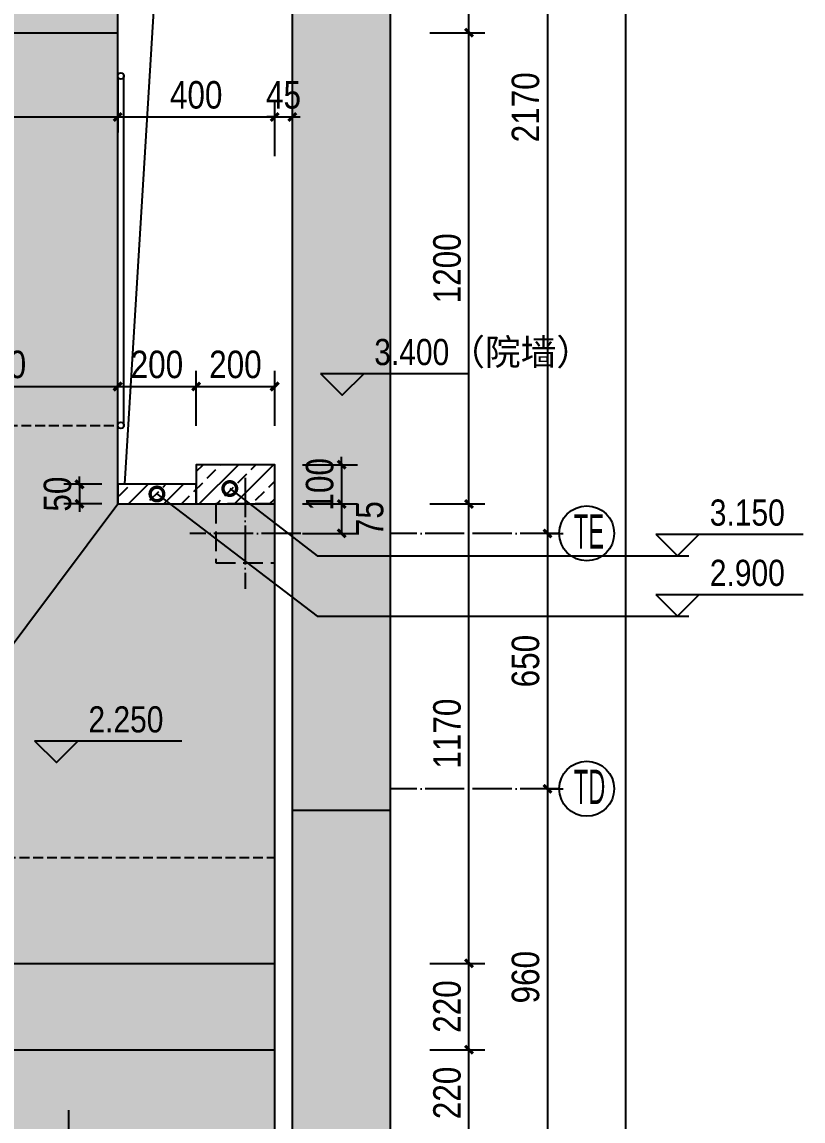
# Model space of a CAD drawing. Extents: x 9928 to 93764, y -101273 to -34887.
# Drawn here: x 18499 to 20489, y -81584 to -78785 of the extents above; entities that cross this region are included whole.
import ezdxf
from ezdxf import colors
from ezdxf.entities.mleader import LeaderData, LeaderLine
from ezdxf.math import Vec2, Vec3

# ---------------------------------------------------------------- set-up
doc = ezdxf.new("R2010")
doc.units = 0
doc.header["$LTSCALE"] = 1000
doc.header["$MEASUREMENT"] = 0
for name, pattern in [('CENTER', [2, 1.25, -0.25, 0.25, -0.25]), ('DASH', [0.35, 0.25, -0.1]), ('DOTE', [2.42, 2, -0.2, 0.02, -0.2])]:
    doc.linetypes.add(name, pattern=pattern)
doc.layers.add('_0', color=7, linetype='Continuous', lineweight=25)
for name, color, linetype in [('A', 163, 'CENTER'), ('A-ANNO-DIMS', 6, 'Continuous'), ('A-ANNO-NOTE', 4, 'Continuous'), ('A-FLOR-HRAL', 42, 'Continuous'), ('A-FLOR-STRS', 54, 'Continuous'), ('A-FURN-PATT-251', 251, 'Continuous'), ('GL', 131, 'Continuous')]:
    doc.layers.add(name, color=color, linetype=linetype)
doc.styles.add('DIM_T3', font='ARIALN.TTF')
doc.styles.add('EN', font='ARIALN.TTF')
doc.styles.get("Standard").update_dxf_attribs({"font": 'gbenor.shx', "bigfont": 'gbcbig.shx'})
doc.dimstyles.new('_TCH_ARCH&&20', dxfattribs={"dimtxt": 70, "dimasz": 20, "dimexe": 40, "dimexo": 40, "dimgap": 20, "dimtad": 1, "dimdec": 0, "dimzin": 0, "dimdsep": 46, "dimtxsty": 'DIM_T3', "dimblk": 'ARCHTICK', "dimcen": 0.09, "dimclrd": 6, "dimclre": 6, "dimclrt": 6, "dimazin": 2, "dimtfac": 1, "dimtdec": 0, "dimtix": 1, "dimtmove": 2, "dimatfit": 3, "dimfxl": 100, "dimfxlon": 1, "dimtolj": 1, "dimtzin": 0, "dimarcsym": 0})

# ---------------------------------------------------------------- blocks, each defined once
blk = doc.blocks.new('aslidufhasldifuhaf')
at = {"layer": 'A-FURN-PATT-251'}
h = blk.add_hatch(dxfattribs=at)
h.set_pattern_fill('碎沙', color=256, scale=20)
h.set_pattern_definition([(37.5, (0, 0), (-1.600031, 48.941324), [0, -38.608, 0, -43.18, 0, -41.275]), (7.5, (0, 0), (44.95233, 71.68251), [0, -20.828, 0, -34.798, 0, -13.335]), (327.5, (-31.24, 0), (79.099237, 0.143718), [0, -12.7, 0, -45.72, 0, -59.69]), (317.5, (-31.24, 0), (76.355645, 22.29293), [0, -6.35, 0, -29.972, 0, -34.29])])
h.paths.add_polyline_path([(19187.9, -90621.1), (19437.9, -90621.1), (19437.9, -76798.2), (19187.9, -76798.2)])
h = blk.add_hatch(dxfattribs=at)
h.set_pattern_fill('大理石', color=256, scale=100)
h.set_pattern_definition([(41.98721, (250, 34.286), (599.99999, 450.00001), [9.6097, -2008.4338]), (68.19859, (107.143, 19.286), (300, 900), [34.6189, -2388.7052]), (60.945396, (100, 2.143), (299.99998, 450.000013), [14.708, -3073.9809]), (90, (107.14, 15), (300, -2e-14), [4.2857, -445.7143]), (71.56505, (247.14, 25.71), (6e-07, 450), [9.0351, -939.6482]), (171.469234, (247.143, 25.714), (-300, 3e-06), [14.4455, -3019.1166]), (79.2157, (227.143, -2.143), (300.000001, 1800), [30.5394, -3176.0943]), (62.132996, (1.429, 135), (1199.9999854, 2250.0000088), [70.2946, -14691.5649]), (0, (5.75, 201), (0, 450), [0, -300]), (64.983107, (200, 282.857), (600.0000015, 1349.999999), [47.2941, -4918.5894]), (81.43911, (315.714, 105), (599.999999, 4049.9999745), [67.177, -14040.0018]), (82.874984, (150, 145.714), (299.999982, 2250.0000023), [34.5525, -7221.4794]), (76.75948, (120, 51.429), (300.000003, 1349.999999), [74.8468, -7784.0652]), (0, (73.23, 51.65), (0, 450), [0, -300]), (0, (78.05, 46.83), (0, 450), [0, -300]), (0, (111.8, 70.9), (0, 450), [0, -300]), (0, (102.15, 123.9), (0, 450), [0, -300]), (59.036243, (137.143, 124.286), (299.999976, 450.000013), [24.9898, -5222.8668]), (0, (149.97, 144.9), (0, 450), [0, -300]), (0, (111.8, 128.7), (0, 450), [0, -300]), (0, (126.26, 157.62), (0, 450), [0, -300]), (0, (111.8, 114.27), (0, 450), [0, -300]), (50.19443, (285.714, 83.57), (300, 450), [11.1575, -2331.9174]), (90, (285.7, 70.7), (300, -2e-14), [12.8571, -437.1428]), (43.66778, (270, 55.714), (900.000001, 899.999998), [21.7242, -4540.3476]), (90, (270, 51.43), (300, -2e-14), [4.2857, -445.7143]), (39.80557, (257.143, 40.714), (599.999986, 450.000018), [16.7362, -3497.8761]), (0, (213, 70.9), (0, 450), [0, -300]), (0, (286.37, 84.5), (0, 450), [0, -300]), (0, (286.37, 84.5), (0, 450), [0, -300]), (29.357753, (292.857, 92.143), (899.999998, 450.000003), [26.2251, -2727.4089]), (0, (285.33, 114.27), (0, 450), [0, -300]), (146.30993, (200, 282.857), (-600.000004, 449.999992), [30.9047, -3214.0914]), (8.130102, (167.143, 222.857), (2999.999979, 449.9999973), [30.3046, -6333.6564]), (47.862405, (100, 214.286), (1200.0000005, 1349.9999987), [40.4566, -8455.4247]), (14.620874, (34.286, 197.143), (1799.999995, 450.0000188), [67.9135, -7063.005]), (0, (58.77, 225.06), (0, 450), [0, -300]), (18.43495, (154.286, 180), (1200, 449.999999), [13.5526, -2832.4972]), (16.69924, (167.14, 184.29), (299.99999, 2.5e-05), [7.4574, -1558.5886]), (101.093723, (174.286, 186.429), (-600.0000052, 3149.9999705), [37.1222, -7758.5496]), (0, (135.9, 205.8), (0, 450), [0, -300]), (0, (167, 223.7), (0, 450), [0, -300]), (0, (126.26, 172.08), (0, 450), [0, -300]), (0, (87.7, 268.4), (0, 450), [0, -300]), (0, (73.23, 249.15), (0, 450), [0, -300]), (44.144903, (150, 276.429), (900.0000015, 900), [33.8439, -7073.3706]), (54.582945, (127.143, 244.286), (300.0000008, 449.9999982), [39.4413, -8243.2212]), (0, (150.4, 276.73), (0, 450), [0, -300]), (0, (106.98, 253.97), (0, 450), [0, -300]), (0, (150.4, 276.73), (0, 450), [0, -300]), (0, (127.2, 243.6), (0, 450), [0, -300]), (75.06858, (197.14, 227.14), (300, 1350), [11.0887, -2317.5375]), (90, (200, 237.86), (300, -2e-14), [45, -405]), (50.19443, (252.86, 426.43), (300, 450), [11.1575, -2331.9174]), (0, (169.64, 331.04), (0, 450), [0, -300]), (0, (179.3, 326.22), (0, 450), [0, -300]), (0, (140.7, 335.86), (0, 450), [0, -300]), (0, (188.9, 388.84), (0, 450), [0, -300]), (53.130102, (220, 362.143), (300, 450), [21.4286, -4478.5713]), (90, (220, 325.7), (300, -2e-14), [36.4286, -413.5714]), (0, (220.05, 326.44), (0, 450), [0, -300]), (23.19859, (242.86, 422.14), (900, 450), [10.8797, -2273.8522]), (66.03751, (240, 415.71), (300, 900), [7.0349, -1470.2938]), (66.03751, (237.14, 409.29), (300, 900), [7.0349, -1470.2938]), (81.869898, (232.857, 379.286), (300.0000013, 2250), [30.3046, -6333.6564]), (90, (260, 435), (300, -2e-14), [10.7143, -439.2857]), (0, (227.05, 450), (0, 450), [0, -300])])
h.paths.add_polyline_path([(18542.9, -84502.1), (19142.9, -84502.1), (19142.9, -80012.1), (18742.9, -80012.1), (18742.9, -77252.1), (18142.9, -77252.1), (18142.9, -78812.1), (17342.9, -78812.1), (17342.9, -80812.6), (18142.9, -80812.6), (18142.9, -81622.1), (18542.9, -81622.1)])
h = blk.add_hatch(dxfattribs=at)
h.set_pattern_fill('ANSI33', color=256, scale=20)
h.set_pattern_definition([(45, (0, 0), (-44.90128, 44.90128), []), (45, (44.9, 0), (-44.90128, 44.90128), [31.75, -15.875])])
h.paths.add_polyline_path([(18942.9, -79962.1), (18742.9, -79962.1), (18742.9, -80012.1), (18942.9, -80012.1)])
h.paths.add_polyline_path([(19142.9, -79912.1), (18942.9, -79912.1), (18942.9, -80012.1), (19142.9, -80012.1)])
at = {"layer": 'A-FLOR-HRAL', "color": 1}
for p, q in [((18742.9, -79812.1), (18742.9, -78922.1)), ((18758.9, -79812.1), (18758.9, -78922.1))]:
    blk.add_line(p, q, dxfattribs=at)
at = {"layer": 'A-FLOR-HRAL'}
for points in [[(18942.9, -80012.1), (19142.9, -80012.1), (19142.9, -79912.1), (18942.9, -79912.1)], [(18742.9, -80012.1), (18942.9, -80012.1), (18942.9, -79962.1), (18742.9, -79962.1)]]:
    blk.add_lwpolyline(points, close=True, dxfattribs=at)
at = {"layer": 'A-FLOR-HRAL', "color": 1}
for centre in [(18750.9, -78922.1), (18750.9, -79812.1)]:
    blk.add_circle(centre, 8, dxfattribs=at)
at = {"layer": 'A-FLOR-STRS'}
for p, q in [((19187.9, -90621.1), (19187.9, -76798.2)), ((19437.9, -90621.1), (19437.9, -76798.2)), ((18742.9, -80012.1), (18742.9, -77252.1)), ((17342.9, -78812.1), (18742.9, -78812.1)), ((18142.9, -80812.6), (18742.9, -80012.1)), ((18742.9, -80012.1), (19142.9, -80012.1)), ((19142.9, -86592.1), (19142.9, -80012.1)), ((19187.9, -80792.1), (19437.9, -80792.1)), ((18142.9, -81182.1), (19142.9, -81182.1)), ((18142.9, -81402.1), (19142.9, -81402.1))]:
    blk.add_line(p, q, dxfattribs=at)
at = {"layer": 'A-FURN-PATT-251', "linetype": 'DASH', "ltscale": 0.1}
for p, q in [((18042.9, -79812.1), (18742.9, -79812.1)), ((18142.9, -80912.6), (19142.9, -80912.6))]:
    blk.add_line(p, q, dxfattribs=at)
at = {"layer": 'A-FURN-PATT-251'}
blk.add_lwpolyline([(19187.9, -77792.1), (18877.4, -78048.6), (18760, -79962.1)], dxfattribs=at)
blk = doc.blocks.new('DFGHFGH')
at = {"layer": 'A-ANNO-NOTE'}
blk.add_line((367305.1, -290440.9), (368431.1, -290440.9), dxfattribs=at)
blk.add_lwpolyline([(367305.1, -290440.9), (367471.4, -290607.2), (367637.6, -290440.9)], dxfattribs=at)
at = {"layer": 'A-ANNO-NOTE', "style": 'EN'}
blk.add_attdef('±0.000', (367715.9, -290376.4), '', height=200, dxfattribs=at)
blk = doc.blocks.new('_ArchTick')
at = {"color": 0, "linetype": 'ByBlock', "const_width": 0.4}
blk.add_lwpolyline([(-0.5, -0.5), (0.5, 0.5)], dxfattribs=at)
blk = doc.blocks.new('*D375')
at = {"layer": 'A-ANNO-DIMS', "color": 6, "lineweight": -2, "transparency": 16777216}
for p, q in [((19537.9, -81402.1), (19677.9, -81402.1)), ((19637.9, -81622.1), (19637.9, -81402.1)), ((19537.9, -81622.1), (19677.9, -81622.1))]:
    blk.add_line(p, q, dxfattribs=at)
at = {"layer": 'Defpoints', "color": 0, "transparency": 16777216}
for p in [(19142.9, -81402.1), (19637.9, -81402.1), (19142.9, -81622.1)]:
    blk.add_point(p, dxfattribs=at)
at = {"layer": 'A-ANNO-DIMS', "color": 6, "lineweight": -2, "transparency": 16777216, "xscale": 20, "yscale": 20, "zscale": 20}
for p, rotation in [((19637.9, -81402.1), 90), ((19637.9, -81622.1), 270)]:
    blk.add_blockref('_ArchTick', p, dxfattribs=dict(at, rotation=rotation))
at = {"layer": 'A-ANNO-DIMS', "color": 6, "transparency": 16777216, "insert": (19582.2, -81512.1), "char_height": 70, "attachment_point": 5, "rotation": 90, "style": 'DIM_T3'}
blk.add_mtext('\\A1;220', dxfattribs=at)
blk = doc.blocks.new('*D376')
at = {"layer": 'A-ANNO-DIMS', "color": 6, "lineweight": -2, "transparency": 16777216}
for p, q in [((19537.9, -81182.1), (19677.9, -81182.1)), ((19637.9, -81402.1), (19637.9, -81182.1)), ((19537.9, -81402.1), (19677.9, -81402.1))]:
    blk.add_line(p, q, dxfattribs=at)
at = {"layer": 'Defpoints', "color": 0, "transparency": 16777216}
for p in [(19142.9, -81182.1), (19637.9, -81182.1), (19142.9, -81402.1)]:
    blk.add_point(p, dxfattribs=at)
at = {"layer": 'A-ANNO-DIMS', "color": 6, "lineweight": -2, "transparency": 16777216, "xscale": 20, "yscale": 20, "zscale": 20}
for p, rotation in [((19637.9, -81182.1), 90), ((19637.9, -81402.1), 270)]:
    blk.add_blockref('_ArchTick', p, dxfattribs=dict(at, rotation=rotation))
at = {"layer": 'A-ANNO-DIMS', "color": 6, "transparency": 16777216, "insert": (19582.2, -81292.1), "char_height": 70, "attachment_point": 5, "rotation": 90, "style": 'DIM_T3'}
blk.add_mtext('\\A1;220', dxfattribs=at)
blk = doc.blocks.new('*D377')
at = {"layer": 'A-ANNO-DIMS', "color": 6, "lineweight": -2, "transparency": 16777216}
for p, q in [((19537.9, -80012.1), (19677.9, -80012.1)), ((19637.9, -81182.1), (19637.9, -80012.1)), ((19537.9, -81182.1), (19677.9, -81182.1))]:
    blk.add_line(p, q, dxfattribs=at)
at = {"layer": 'Defpoints', "color": 0, "transparency": 16777216}
for p in [(19142.9, -80012.1), (19637.9, -80012.1), (19142.9, -81182.1)]:
    blk.add_point(p, dxfattribs=at)
at = {"layer": 'A-ANNO-DIMS', "color": 6, "lineweight": -2, "transparency": 16777216, "xscale": 20, "yscale": 20, "zscale": 20}
for p, rotation in [((19637.9, -80012.1), 90), ((19637.9, -81182.1), 270)]:
    blk.add_blockref('_ArchTick', p, dxfattribs=dict(at, rotation=rotation))
at = {"layer": 'A-ANNO-DIMS', "color": 6, "transparency": 16777216, "insert": (19582.2, -80597.1), "char_height": 70, "attachment_point": 5, "rotation": 90, "style": 'DIM_T3'}
blk.add_mtext('\\A1;1170', dxfattribs=at)
blk = doc.blocks.new('*D378')
at = {"layer": 'A-ANNO-DIMS', "color": 6, "lineweight": -2, "transparency": 16777216}
for p, q in [((19537.9, -78812.1), (19677.9, -78812.1)), ((19637.9, -80012.1), (19637.9, -78812.1)), ((19537.9, -80012.1), (19677.9, -80012.1))]:
    blk.add_line(p, q, dxfattribs=at)
at = {"layer": 'Defpoints', "color": 0, "transparency": 16777216}
for p in [(18742.9, -78812.1), (19637.9, -78812.1), (18742.9, -80012.1)]:
    blk.add_point(p, dxfattribs=at)
at = {"layer": 'A-ANNO-DIMS', "color": 6, "lineweight": -2, "transparency": 16777216, "xscale": 20, "yscale": 20, "zscale": 20}
for p, rotation in [((19637.9, -78812.1), 90), ((19637.9, -80012.1), 270)]:
    blk.add_blockref('_ArchTick', p, dxfattribs=dict(at, rotation=rotation))
at = {"layer": 'A-ANNO-DIMS', "color": 6, "transparency": 16777216, "insert": (19582.2, -79412.1), "char_height": 70, "attachment_point": 5, "rotation": 90, "style": 'DIM_T3'}
blk.add_mtext('\\A1;1200', dxfattribs=at)
blk = doc.blocks.new('*D379')
at = {"layer": 'A-ANNO-DIMS', "color": 6, "lineweight": -2, "transparency": 16777216}
for p, q in [((19537.9, -78152.1), (19677.9, -78152.1)), ((19637.9, -78812.1), (19637.9, -78152.1)), ((19537.9, -78812.1), (19677.9, -78812.1))]:
    blk.add_line(p, q, dxfattribs=at)
at = {"layer": 'Defpoints', "color": 0, "transparency": 16777216}
for p in [(18742.9, -78152.1), (19637.9, -78152.1), (18742.9, -78812.1)]:
    blk.add_point(p, dxfattribs=at)
at = {"layer": 'A-ANNO-DIMS', "color": 6, "lineweight": -2, "transparency": 16777216, "xscale": 20, "yscale": 20, "zscale": 20}
for p, rotation in [((19637.9, -78152.1), 90), ((19637.9, -78812.1), 270)]:
    blk.add_blockref('_ArchTick', p, dxfattribs=dict(at, rotation=rotation))
at = {"layer": 'A-ANNO-DIMS', "color": 6, "transparency": 16777216, "insert": (19582.2, -78482.1), "char_height": 70, "attachment_point": 5, "rotation": 90, "style": 'DIM_T3'}
blk.add_mtext('\\A1;220×3=660', dxfattribs=at)
blk = doc.blocks.new('*D382')
at = {"layer": 'A-ANNO-DIMS', "color": 6, "lineweight": -2, "transparency": 16777216}
for p, q in [((19937.9, -77792.1), (20077.9, -77792.1)), ((20037.9, -88392.1), (20037.9, -77792.1)), ((19937.9, -88392.1), (20077.9, -88392.1))]:
    blk.add_line(p, q, dxfattribs=at)
at = {"layer": 'Defpoints', "color": 0, "transparency": 16777216}
for p in [(19187.9, -77792.1), (20037.9, -77792.1), (19187.9, -88392.1)]:
    blk.add_point(p, dxfattribs=at)
at = {"layer": 'A-ANNO-DIMS', "color": 6, "lineweight": -2, "transparency": 16777216, "xscale": 20, "yscale": 20, "zscale": 20}
for p, rotation in [((20037.9, -77792.1), 90), ((20037.9, -88392.1), 270)]:
    blk.add_blockref('_ArchTick', p, dxfattribs=dict(at, rotation=rotation))
at = {"layer": 'A-ANNO-DIMS', "color": 6, "transparency": 16777216, "insert": (19982.2, -83092.1), "char_height": 70, "attachment_point": 5, "rotation": 90, "style": 'DIM_T3'}
blk.add_mtext('\\A1;10600', dxfattribs=at)
blk = doc.blocks.new('*D394')
at = {"layer": 'A-ANNO-DIMS', "color": 6, "lineweight": -2, "transparency": 16777216}
for p, q in [((17342.9, -78926.4), (17342.9, -79066.4)), ((18742.9, -78926.4), (18742.9, -79066.4)), ((17342.9, -79026.4), (18742.9, -79026.4))]:
    blk.add_line(p, q, dxfattribs=at)
at = {"layer": 'Defpoints', "color": 0, "transparency": 16777216}
for p in [(17342.9, -78812.1), (18742.9, -78812.1), (18742.9, -79026.4)]:
    blk.add_point(p, dxfattribs=at)
at = {"layer": 'A-ANNO-DIMS', "color": 6, "lineweight": -2, "transparency": 16777216, "xscale": 20, "yscale": 20, "zscale": 20, "rotation": 180}
blk.add_blockref('_ArchTick', (17342.9, -79026.4), dxfattribs=at)
at = {"layer": 'A-ANNO-DIMS', "color": 6, "lineweight": -2, "transparency": 16777216, "xscale": 20, "yscale": 20, "zscale": 20}
blk.add_blockref('_ArchTick', (18742.9, -79026.4), dxfattribs=at)
at = {"layer": 'A-ANNO-DIMS', "color": 6, "transparency": 16777216, "insert": (18042.9, -78970.7), "char_height": 70, "attachment_point": 5, "style": 'DIM_T3'}
blk.add_mtext('\\A1;1400', dxfattribs=at)
blk = doc.blocks.new('*D395')
at = {"layer": 'A-ANNO-DIMS', "color": 6, "lineweight": -2, "transparency": 16777216}
for p, q in [((18742.9, -78926.4), (18742.9, -79066.4)), ((19142.9, -79026.4), (19142.9, -78986.4)), ((18742.9, -79026.4), (19142.9, -79026.4))]:
    blk.add_line(p, q, dxfattribs=at)
at = {"layer": 'Defpoints', "color": 0, "transparency": 16777216}
for p in [(18742.9, -78812.1), (19142.9, -79026.4), (19142.9, -79026.4)]:
    blk.add_point(p, dxfattribs=at)
at = {"layer": 'A-ANNO-DIMS', "color": 6, "lineweight": -2, "transparency": 16777216, "xscale": 20, "yscale": 20, "zscale": 20, "rotation": 180}
blk.add_blockref('_ArchTick', (18742.9, -79026.4), dxfattribs=at)
at = {"layer": 'A-ANNO-DIMS', "color": 6, "lineweight": -2, "transparency": 16777216, "xscale": 20, "yscale": 20, "zscale": 20}
blk.add_blockref('_ArchTick', (19142.9, -79026.4), dxfattribs=at)
at = {"layer": 'A-ANNO-DIMS', "color": 6, "transparency": 16777216, "insert": (18942.9, -78970.7), "char_height": 70, "attachment_point": 5, "style": 'DIM_T3'}
blk.add_mtext('\\A1;400', dxfattribs=at)
blk = doc.blocks.new('*D397')
at = {"layer": 'A-ANNO-DIMS', "color": 6, "lineweight": -2, "transparency": 16777216}
for p, q in [((19142.9, -79126.4), (19142.9, -78986.4)), ((19187.9, -79126.4), (19187.9, -78986.4)), ((19142.9, -79026.4), (19122.9, -79026.4)), ((19142.9, -79026.4), (19187.9, -79026.4)), ((19187.9, -79026.4), (19207.9, -79026.4))]:
    blk.add_line(p, q, dxfattribs=at)
at = {"layer": 'Defpoints', "color": 0, "transparency": 16777216}
for p in [(19187.9, -79026.4), (19142.9, -79912.1), (19187.9, -79912.1)]:
    blk.add_point(p, dxfattribs=at)
at = {"layer": 'A-ANNO-DIMS', "color": 6, "lineweight": -2, "transparency": 16777216, "xscale": 20, "yscale": 20, "zscale": 20}
blk.add_blockref('_ArchTick', (19142.9, -79026.4), dxfattribs=at)
at = {"layer": 'A-ANNO-DIMS', "color": 6, "lineweight": -2, "transparency": 16777216, "xscale": 20, "yscale": 20, "zscale": 20, "rotation": 180}
blk.add_blockref('_ArchTick', (19187.9, -79026.4), dxfattribs=at)
at = {"layer": 'A-ANNO-DIMS', "color": 6, "transparency": 16777216, "insert": (19165.4, -78970.8), "char_height": 70, "attachment_point": 5, "style": 'DIM_T3'}
blk.add_mtext('\\A1;45', dxfattribs=at)
blk = doc.blocks.new('*D399')
at = {"layer": 'A-ANNO-DIMS', "color": 6, "lineweight": -2, "transparency": 16777216}
for p, q in [((18142.9, -79813), (18142.9, -79673)), ((18742.9, -79813), (18742.9, -79673)), ((18142.9, -79713), (18742.9, -79713))]:
    blk.add_line(p, q, dxfattribs=at)
at = {"layer": 'Defpoints', "color": 0, "transparency": 16777216}
for p in [(18742.9, -79713), (18142.9, -80812.6), (18742.9, -80812.6)]:
    blk.add_point(p, dxfattribs=at)
at = {"layer": 'A-ANNO-DIMS', "color": 6, "lineweight": -2, "transparency": 16777216, "xscale": 20, "yscale": 20, "zscale": 20, "rotation": 180}
blk.add_blockref('_ArchTick', (18142.9, -79713), dxfattribs=at)
at = {"layer": 'A-ANNO-DIMS', "color": 6, "lineweight": -2, "transparency": 16777216, "xscale": 20, "yscale": 20, "zscale": 20}
blk.add_blockref('_ArchTick', (18742.9, -79713), dxfattribs=at)
at = {"layer": 'A-ANNO-DIMS', "color": 6, "transparency": 16777216, "insert": (18442.9, -79657.2), "char_height": 70, "attachment_point": 5, "style": 'DIM_T3'}
blk.add_mtext('\\A1;600', dxfattribs=at)
blk = doc.blocks.new('*D400')
at = {"layer": 'A-ANNO-DIMS', "color": 6, "lineweight": -2, "transparency": 16777216}
for p, q in [((18742.9, -79813), (18742.9, -79673)), ((18942.9, -79813), (18942.9, -79673)), ((18742.9, -79713), (18942.9, -79713))]:
    blk.add_line(p, q, dxfattribs=at)
at = {"layer": 'Defpoints', "color": 0, "transparency": 16777216}
for p in [(18942.9, -79713), (18742.9, -79962.1), (18942.9, -79962.1)]:
    blk.add_point(p, dxfattribs=at)
at = {"layer": 'A-ANNO-DIMS', "color": 6, "lineweight": -2, "transparency": 16777216, "xscale": 20, "yscale": 20, "zscale": 20, "rotation": 180}
blk.add_blockref('_ArchTick', (18742.9, -79713), dxfattribs=at)
at = {"layer": 'A-ANNO-DIMS', "color": 6, "lineweight": -2, "transparency": 16777216, "xscale": 20, "yscale": 20, "zscale": 20}
blk.add_blockref('_ArchTick', (18942.9, -79713), dxfattribs=at)
at = {"layer": 'A-ANNO-DIMS', "color": 6, "transparency": 16777216, "insert": (18842.9, -79657.2), "char_height": 70, "attachment_point": 5, "style": 'DIM_T3'}
blk.add_mtext('\\A1;200', dxfattribs=at)
blk = doc.blocks.new('*D401')
at = {"layer": 'A-ANNO-DIMS', "color": 6, "lineweight": -2, "transparency": 16777216}
for p, q in [((18942.9, -79813), (18942.9, -79673)), ((19142.9, -79813), (19142.9, -79673)), ((18942.9, -79713), (19142.9, -79713))]:
    blk.add_line(p, q, dxfattribs=at)
at = {"layer": 'Defpoints', "color": 0, "transparency": 16777216}
for p in [(19142.9, -79713), (19142.9, -79912.1), (18942.9, -79962.1)]:
    blk.add_point(p, dxfattribs=at)
at = {"layer": 'A-ANNO-DIMS', "color": 6, "lineweight": -2, "transparency": 16777216, "xscale": 20, "yscale": 20, "zscale": 20, "rotation": 180}
blk.add_blockref('_ArchTick', (18942.9, -79713), dxfattribs=at)
at = {"layer": 'A-ANNO-DIMS', "color": 6, "lineweight": -2, "transparency": 16777216, "xscale": 20, "yscale": 20, "zscale": 20}
blk.add_blockref('_ArchTick', (19142.9, -79713), dxfattribs=at)
at = {"layer": 'A-ANNO-DIMS', "color": 6, "transparency": 16777216, "insert": (19042.9, -79657.2), "char_height": 70, "attachment_point": 5, "style": 'DIM_T3'}
blk.add_mtext('\\A1;200', dxfattribs=at)
blk = doc.blocks.new('*D404')
at = {"layer": 'A-ANNO-DIMS', "color": 6, "lineweight": -2, "transparency": 16777216}
for p, q in [((18142.9, -81639.4), (18142.9, -81779.4)), ((18542.9, -81662.1), (18542.9, -81779.4)), ((18142.9, -81739.4), (18542.9, -81739.4))]:
    blk.add_line(p, q, dxfattribs=at)
at = {"layer": 'Defpoints', "color": 0, "transparency": 16777216}
for p in [(18142.9, -80812.6), (18542.9, -81622.1), (18542.9, -81739.4)]:
    blk.add_point(p, dxfattribs=at)
at = {"layer": 'A-ANNO-DIMS', "color": 6, "lineweight": -2, "transparency": 16777216, "xscale": 20, "yscale": 20, "zscale": 20, "rotation": 180}
blk.add_blockref('_ArchTick', (18142.9, -81739.4), dxfattribs=at)
at = {"layer": 'A-ANNO-DIMS', "color": 6, "lineweight": -2, "transparency": 16777216, "xscale": 20, "yscale": 20, "zscale": 20}
blk.add_blockref('_ArchTick', (18542.9, -81739.4), dxfattribs=at)
at = {"layer": 'A-ANNO-DIMS', "color": 6, "transparency": 16777216, "insert": (18342.9, -81683.6), "char_height": 70, "attachment_point": 5, "style": 'DIM_T3'}
blk.add_mtext('\\A1;400', dxfattribs=at)
blk = doc.blocks.new('*D342')
at = {"layer": 'A-ANNO-DIMS', "color": 6, "lineweight": -2, "transparency": 16777216}
for p, q in [((18702.9, -79962.1), (18605.7, -79962.1)), ((18645.7, -79962.1), (18645.7, -79942.1)), ((18645.7, -79962.1), (18645.7, -80012.1)), ((18702.9, -80012.1), (18605.7, -80012.1)), ((18645.7, -80012.1), (18645.7, -80032.1))]:
    blk.add_line(p, q, dxfattribs=at)
at = {"layer": 'Defpoints', "color": 0, "transparency": 16777216}
for p in [(18742.9, -79962.1), (18645.7, -80012.1), (18742.9, -80012.1)]:
    blk.add_point(p, dxfattribs=at)
at = {"layer": 'A-ANNO-DIMS', "color": 6, "lineweight": -2, "transparency": 16777216, "xscale": 20, "yscale": 20, "zscale": 20}
for p, rotation in [((18645.7, -79962.1), 270), ((18645.7, -80012.1), 90)]:
    blk.add_blockref('_ArchTick', p, dxfattribs=dict(at, rotation=rotation))
at = {"layer": 'A-ANNO-DIMS', "color": 6, "transparency": 16777216, "insert": (18589.9, -79987.1), "char_height": 70, "attachment_point": 5, "rotation": 90, "style": 'DIM_T3'}
blk.add_mtext('\\A1;50', dxfattribs=at)
blk = doc.blocks.new('*D343')
at = {"layer": 'A-ANNO-DIMS', "color": 6, "lineweight": -2, "transparency": 16777216}
for p, q in [((19313.5, -79912.1), (19313.5, -79892.1)), ((19213.5, -79912.1), (19353.5, -79912.1)), ((19313.5, -79912.1), (19313.5, -80012.1)), ((19213.5, -80012.1), (19353.5, -80012.1)), ((19313.5, -80012.1), (19313.5, -80032.1))]:
    blk.add_line(p, q, dxfattribs=at)
at = {"layer": 'Defpoints', "color": 0, "transparency": 16777216}
for p in [(19142.9, -79912.1), (19142.9, -80012.1), (19313.5, -80012.1)]:
    blk.add_point(p, dxfattribs=at)
at = {"layer": 'A-ANNO-DIMS', "color": 6, "lineweight": -2, "transparency": 16777216, "xscale": 20, "yscale": 20, "zscale": 20}
for p, rotation in [((19313.5, -79912.1), 270), ((19313.5, -80012.1), 90)]:
    blk.add_blockref('_ArchTick', p, dxfattribs=dict(at, rotation=rotation))
at = {"layer": 'A-ANNO-DIMS', "color": 6, "transparency": 16777216, "insert": (19257.8, -79962.1), "char_height": 70, "attachment_point": 5, "rotation": 90, "style": 'DIM_T3'}
blk.add_mtext('\\A1;100', dxfattribs=at)
blk = doc.blocks.new('_DotSmall')
at = {"color": 0, "linetype": 'ByBlock', "const_width": 0.5}
blk.add_lwpolyline([(-0.0625, 0, 1), (0.0625, 0, 1)], format="xyb", close=True, dxfattribs=at)
blk = doc.blocks.new('ASLIDUFHASDF')
at = {"layer": 'A', "ltscale": 0.3}
blk.add_line((19187.9, -90751.2), (19187.9, -76645.8), dxfattribs=at)
blk = doc.blocks.new('TZ')
at = {"layer": 'GL', "color": 3, "linetype": 'DOTE', "ltscale": 0.05}
for p, q in [((15341.3, -116780.4), (15341.3, -117063.1)), ((15482.6, -116921.7), (15199.9, -116921.7)), ((16141.3, -116921.7), (15712.3, -116921.7)), ((16141.3, -117572.2), (15712.3, -117572.2)), ((14891.3, -118390.4), (14891.3, -118736.4))]:
    blk.add_line(p, q, dxfattribs=at)
at = {"layer": 'GL', "color": 3}
for centre in [(16211.3, -116921.7), (16211.3, -117572.2)]:
    blk.add_circle(centre, 70, dxfattribs=at)
at = {"layer": 'GL', "color": 3, "style": 'DIM_T3', "width": 0.6}
for s, p in [('TE', (16178.5, -116960.6)), ('TD', (16178.5, -117611.1))]:
    blk.add_text(s, height=87.5, dxfattribs=at).set_placement(p)
blk = doc.blocks.new('5gezhuzi')
at = {"layer": 'A-FLOR-STRS', "linetype": 'DASH', "ltscale": 0.2}
blk.add_lwpolyline([(30088.4, -80012.1), (29938.4, -80012.1), (29938.4, -80162.1), (30088.4, -80162.1)], close=True, dxfattribs=at)
blk = doc.blocks.new('*D910')
at = {"layer": 'A-ANNO-DIMS', "color": 6, "lineweight": -2, "transparency": 16777216}
for p, q in [((19213.5, -80012.1), (19353.5, -80012.1)), ((19313.5, -80012.1), (19313.5, -80087.1)), ((19213.5, -80087.1), (19353.5, -80087.1))]:
    blk.add_line(p, q, dxfattribs=at)
at = {"layer": 'Defpoints', "color": 0, "transparency": 16777216}
for p in [(19142.9, -80012.1), (19142.9, -80087.1), (19313.5, -80087.1)]:
    blk.add_point(p, dxfattribs=at)
at = {"layer": 'A-ANNO-DIMS', "color": 6, "lineweight": -2, "transparency": 16777216, "xscale": 20, "yscale": 20, "zscale": 20}
for p, rotation in [((19313.5, -80012.1), 90), ((19313.5, -80087.1), 270)]:
    blk.add_blockref('_ArchTick', p, dxfattribs=dict(at, rotation=rotation))
at = {"layer": 'A-ANNO-DIMS', "color": 6, "transparency": 16777216, "insert": (19385.2, -80049.6), "char_height": 70, "attachment_point": 5, "rotation": 90, "style": 'DIM_T3'}
blk.add_mtext('\\A1;75', dxfattribs=at)
blk = doc.blocks.new('*D912')
at = {"layer": 'A-ANNO-DIMS', "color": 6, "lineweight": -2, "transparency": 16777216}
for p, q in [((19737.9, -77917.1), (19877.9, -77917.1)), ((19837.9, -77917.1), (19837.9, -80087.1)), ((19837.9, -80087.1), (19877.9, -80087.1))]:
    blk.add_line(p, q, dxfattribs=at)
at = {"layer": 'Defpoints', "color": 0, "transparency": 16777216}
for p in [(19437.9, -77917.1), (19837.9, -80087.1), (19837.9, -80087.1)]:
    blk.add_point(p, dxfattribs=at)
at = {"layer": 'A-ANNO-DIMS', "color": 6, "lineweight": -2, "transparency": 16777216, "xscale": 20, "yscale": 20, "zscale": 20}
for p, rotation in [((19837.9, -77917.1), 90), ((19837.9, -80087.1), 270)]:
    blk.add_blockref('_ArchTick', p, dxfattribs=dict(at, rotation=rotation))
at = {"layer": 'A-ANNO-DIMS', "color": 6, "transparency": 16777216, "insert": (19782.2, -79002.1), "char_height": 70, "attachment_point": 5, "rotation": 90, "style": 'DIM_T3'}
blk.add_mtext('\\A1;2170', dxfattribs=at)
blk = doc.blocks.new('*D913')
at = {"layer": 'A-ANNO-DIMS', "color": 6, "lineweight": -2, "transparency": 16777216}
for p, q in [((19837.9, -80087.1), (19877.9, -80087.1)), ((19837.9, -80087.1), (19837.9, -80737.6)), ((19837.9, -80737.6), (19877.9, -80737.6))]:
    blk.add_line(p, q, dxfattribs=at)
at = {"layer": 'Defpoints', "color": 0, "transparency": 16777216}
for p in [(19837.9, -80087.1), (19837.9, -80737.6), (19837.9, -80737.6)]:
    blk.add_point(p, dxfattribs=at)
at = {"layer": 'A-ANNO-DIMS', "color": 6, "lineweight": -2, "transparency": 16777216, "xscale": 20, "yscale": 20, "zscale": 20}
for p, rotation in [((19837.9, -80087.1), 90), ((19837.9, -80737.6), 270)]:
    blk.add_blockref('_ArchTick', p, dxfattribs=dict(at, rotation=rotation))
at = {"layer": 'A-ANNO-DIMS', "color": 6, "transparency": 16777216, "insert": (19782.2, -80412.3), "char_height": 70, "attachment_point": 5, "rotation": 90, "style": 'DIM_T3'}
blk.add_mtext('\\A1;650', dxfattribs=at)
blk = doc.blocks.new('*D914')
at = {"layer": 'A-ANNO-DIMS', "color": 6, "lineweight": -2, "transparency": 16777216}
for p, q in [((19837.9, -80737.6), (19877.9, -80737.6)), ((19837.9, -80737.6), (19837.9, -81697.1)), ((19837.9, -81697.1), (19877.9, -81697.1))]:
    blk.add_line(p, q, dxfattribs=at)
at = {"layer": 'Defpoints', "color": 0, "transparency": 16777216}
for p in [(19837.9, -80737.6), (19837.9, -81697.1), (19837.9, -81697.1)]:
    blk.add_point(p, dxfattribs=at)
at = {"layer": 'A-ANNO-DIMS', "color": 6, "lineweight": -2, "transparency": 16777216, "xscale": 20, "yscale": 20, "zscale": 20}
for p, rotation in [((19837.9, -80737.6), 90), ((19837.9, -81697.1), 270)]:
    blk.add_blockref('_ArchTick', p, dxfattribs=dict(at, rotation=rotation))
at = {"layer": 'A-ANNO-DIMS', "color": 6, "transparency": 16777216, "insert": (19782.2, -81217.3), "char_height": 70, "attachment_point": 5, "rotation": 90, "style": 'DIM_T3'}
blk.add_mtext('\\A1;960', dxfattribs=at)

msp = doc.modelspace()

# ---------------------------------------------------------------- block references
msp.add_blockref('aslidufhasldifuhaf', (0, 0))
at = {"layer": '_0', "color": 6}
msp.add_blockref('ASLIDUFHASDF', (0, 0), dxfattribs=at)
at = {"layer": 'A-ANNO-DIMS'}
msp.add_blockref('5gezhuzi', (-10945.5, 0), dxfattribs=at)
at = {"layer": 'A-ANNO-NOTE', "xscale": 0.3333333333333334, "yscale": 0.3333333333333334, "zscale": 0.3333333333333334}
for p, values in [((-103175.4, 17133.6), {'±0.000': '3.400（院墙）'}), ((-103903.6, 16198.1), {'±0.000': '2.250'})]:
    msp.add_blockref('DFGHFGH', p, dxfattribs=at).add_auto_attribs(values)
at = {"layer": 'A-ANNO-NOTE'}
ref = msp.add_blockref('DFGHFGH', (-102321.5, 16724.8), dxfattribs=dict(at, xscale=0.3333333333333334, yscale=0.3333333333333334, zscale=0.3333333333333334))
ref.add_attrib('±0.000', '3.150', (20251.4, -80067.4), dxfattribs={"height": 66.67, "style": 'EN'})
ref = msp.add_blockref('DFGHFGH', (-102321.5, 16571.2), dxfattribs=dict(at, xscale=0.3333333333333334, yscale=0.3333333333333334, zscale=0.3333333333333334))
ref.add_attrib('±0.000', '2.900', (20251.4, -80220.9), dxfattribs={"height": 66.67, "style": 'EN'})
at = {"layer": 'GL'}
msp.add_blockref('TZ', (3726.6, 36834.7), dxfattribs=at)

# ---------------------------------------------------------------- dimensions: what is measured, and where the dimension line sits
at = {"layer": 'A-ANNO-DIMS'}
for base, p1, p2, picture, middle in [((20037.9, -77792.1), (19187.9, -88392.1), (19187.9, -77792.1), '*D382', (19982.2, -83092.1)), ((19837.9, -80087.1), (19437.9, -77917.1), (19837.9, -80087.1), '*D912', (19782.2, -79002.1)), ((19637.9, -78812.1), (18742.9, -80012.1), (18742.9, -78812.1), '*D378', (19582.2, -79412.1)), ((19313.5, -80012.1), (19142.9, -79912.1), (19142.9, -80012.1), '*D343', (19257.8, -79962.1)), ((18645.7, -80012.1), (18742.9, -79962.1), (18742.9, -80012.1), '*D342', (18589.9, -79987.1)), ((19637.9, -80012.1), (19142.9, -81182.1), (19142.9, -80012.1), '*D377', (19582.2, -80597.1)), ((19837.9042, -80737.5738), (19837.9042, -80087.0902), (19837.9042, -80737.5738), '*D913', (19782.1641, -80412.332)), ((19837.9042, -81697.0902), (19837.9042, -80737.5738), (19837.9042, -81697.0902), '*D914', (19782.1641, -81217.332)), ((19637.9, -81182.1), (19142.9, -81402.1), (19142.9, -81182.1), '*D376', (19582.2, -81292.1)), ((19637.9, -81402.1), (19142.9, -81622.1), (19142.9, -81402.1), '*D375', (19582.2, -81512.1))]:
    dim = msp.add_linear_dim(base=base, p1=p1, p2=p2, angle=90, dimstyle='_TCH_ARCH&&20', dxfattribs=at)
    dim.commit()
    dim.dimension.update_dxf_attribs({"geometry": picture, "text_midpoint": middle})
dim = msp.add_linear_dim(base=(19637.9, -78152.1), p1=(18742.9, -78812.1), p2=(18742.9, -78152.1), angle=90, text='220×3=<>', dimstyle='_TCH_ARCH&&20', dxfattribs=at)
dim.commit()
dim.dimension.update_dxf_attribs({"geometry": '*D379', "text_midpoint": (19582.2, -78482.1)})
for base, p1, p2, picture, middle in [((18742.9, -79026.4), (17342.9, -78812.1), (18742.9, -78812.1), '*D394', (18042.9, -78970.7)), ((19142.9, -79026.4), (18742.9, -78812.1), (19142.9, -79026.4), '*D395', (18942.9, -78970.7)), ((19187.9, -79026.4), (19142.9, -79912.1), (19187.9, -79912.1), '*D397', (19165.4, -78970.8)), ((18742.9, -79713), (18142.9, -80812.6), (18742.9, -80812.6), '*D399', (18442.9, -79657.2)), ((18942.9, -79713), (18742.9, -79962.1), (18942.9, -79962.1), '*D400', (18842.9, -79657.2)), ((19142.9, -79713), (18942.9, -79962.1), (19142.9, -79912.1), '*D401', (19042.9, -79657.2)), ((18542.9, -81739.4), (18142.9, -80812.6), (18542.9, -81622.1), '*D404', (18342.9, -81683.6))]:
    dim = msp.add_linear_dim(base=base, p1=p1, p2=p2, dimstyle='_TCH_ARCH&&20', dxfattribs=at)
    dim.commit()
    dim.dimension.update_dxf_attribs({"geometry": picture, "text_midpoint": middle})
dim = msp.add_linear_dim(base=(19313.5, -80087.1), p1=(19142.9, -80012.1), p2=(19142.9, -80087.1), angle=90, dimstyle='_TCH_ARCH&&20', dxfattribs=at)
dim.commit()
dim.dimension.update_dxf_attribs({"geometry": '*D910', "text_midpoint": (19385.2, -80049.6), "dimtype": 160})

# ---------------------------------------------------------------- leaders
at = {"layer": 'A-ANNO-NOTE'}
ml = msp.add_multileader_mtext('Standard', dxfattribs=at)
ml.set_content('{\\fSimSun|b0|i0|c134|p2; }', color=256)
ml.set_leader_properties()
ml.set_arrow_properties(name='DOTSMALL')
ml.build(insert=Vec2(0, 0))
ml.multileader.update_dxf_attribs({"text_left_attachment_type": 5, "text_right_attachment_type": 5, "dogleg_length": 81.8, "arrow_head_size": 69.3})
ctx = ml.context
ctx.base_point, ctx.char_height, ctx.arrow_head_size, ctx.landing_gap_size, ctx.plane_origin = Vec3(20169, -80144.3), 78.75, 69.3, 4.72, Vec3(12492.3, -80634.1)
ctx.left_attachment, ctx.right_attachment, ctx.text_align_type = 5, 5, 2
notes = []
notes.append((ctx, [(1, (1, 1, 0), (19251.1, -80144.3), (1, 0), 917.9, [(0, [(19028.6, -79972.8)], 0, [])])]))
ctx.mtext.insert, ctx.mtext.alignment, ctx.mtext.flow_direction = Vec3(20230, -80065.5), 3, 5
ml = msp.add_multileader_mtext('Standard', dxfattribs=at)
ml.set_content('{\\fSimSun|b0|i0|c134|p2; }', color=256)
ml.set_leader_properties()
ml.set_arrow_properties(name='DOTSMALL')
ml.build(insert=Vec2(0, 0))
ml.multileader.update_dxf_attribs({"text_left_attachment_type": 5, "text_right_attachment_type": 5, "dogleg_length": 81.8, "arrow_head_size": 69.3})
ctx = ml.context
ctx.base_point, ctx.char_height, ctx.arrow_head_size, ctx.landing_gap_size, ctx.plane_origin = Vec3(20169, -80297.8), 78.75, 69.3, 4.72, Vec3(12492.3, -80787.7)
ctx.left_attachment, ctx.right_attachment, ctx.text_align_type = 5, 5, 2
notes.append((ctx, [(1, (1, 1, 0), (19251.1, -80297.8), (1, 0), 917.9, [(0, [(18842.9, -79986.7)], 0, [])])]))
ctx.mtext.insert, ctx.mtext.alignment, ctx.mtext.flow_direction = Vec3(20230, -80219.1), 3, 5
for ctx, leaders in notes:
    for number, flags, end, landing, length, lines in leaders:
        leader = LeaderData()
        leader.index, (leader.has_last_leader_line, leader.has_dogleg_vector, leader.attachment_direction) = number, flags
        leader.last_leader_point, leader.dogleg_vector, leader.dogleg_length = Vec3(end), Vec3(landing), length
        for number, points, colour, breaks in lines:
            line = LeaderLine()
            line.index, line.vertices, line.color, line.breaks = number, Vec3.list(points), colors.encode_raw_color(colour), breaks
            leader.lines.append(line)
        ctx.leaders.append(leader)

doc.saveas('drawing.dxf')
